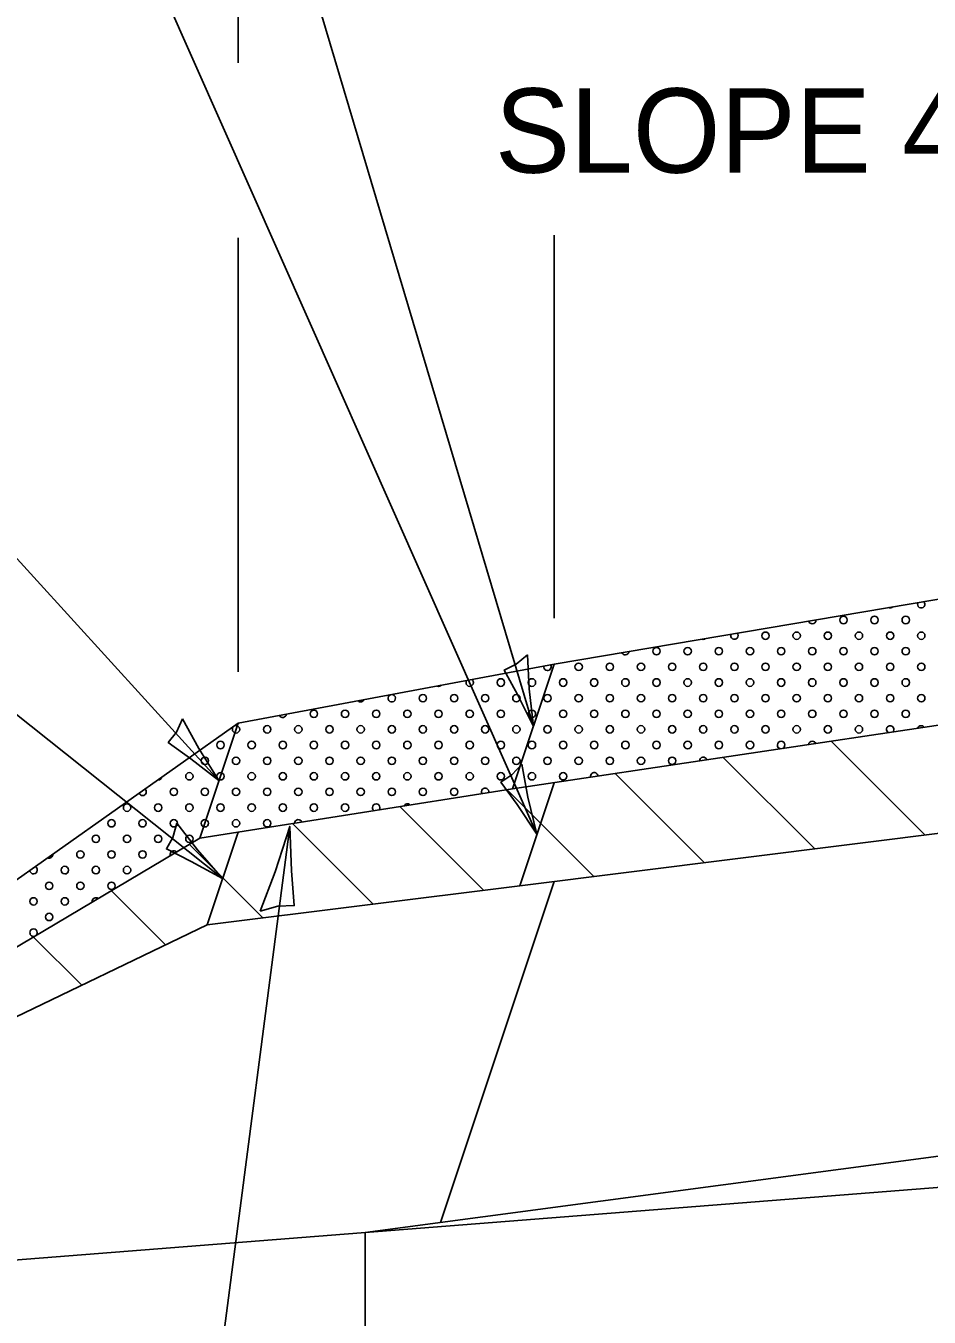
# Model space of a CAD drawing. Extents: x 99661 to 100380, y 100444 to 100925.
# Drawn here: x 99905.04 to 99937.18, y 100696.16 to 100742.1 of the extents above; entities that cross this region are included whole.
import ezdxf

# ---------------------------------------------------------------- set-up
doc = ezdxf.new("R2010")
doc.units = 0
for name, color, linetype in [('Level 23', 7, 'Continuous'), ('Level 27', 7, 'Continuous'), ('Level 46', 7, 'Continuous'), ('Level 54', 7, 'Continuous'), ('Level 55', 7, 'Continuous')]:
    doc.layers.add(name, color=color, linetype=linetype)

msp = doc.modelspace()

# ---------------------------------------------------------------- linework, layer by layer
at = {"layer": 'Level 23'}
for centre in [(99931.36, 100720.403), (99932.468, 100720.403), (99933.578, 100720.403), (99934.685, 100720.403), (99935.793, 100720.403), (99936.903, 100720.403), (99927.482, 100719.85), (99928.589, 100719.85), (99930.807, 100719.85), (99931.914, 100719.85), (99934.132, 100719.85), (99935.239, 100719.85), (99924.71, 100719.296), (99925.818, 100719.296), (99926.928, 100719.296), (99928.035, 100719.296), (99929.143, 100719.296), (99930.253, 100719.296), (99931.36, 100719.296), (99932.468, 100719.296), (99933.578, 100719.296), (99934.685, 100719.296), (99935.793, 100719.296), (99936.903, 100719.296), (99919.168, 100718.178), (99920.278, 100718.178), (99921.385, 100718.178), (99922.493, 100718.178), (99923.603, 100718.178), (99924.71, 100718.178), (99925.818, 100718.178), (99926.928, 100718.178), (99928.035, 100718.178), (99929.143, 100718.178), (99930.253, 100718.178), (99931.36, 100718.178), (99932.468, 100718.178), (99933.578, 100718.178), (99934.685, 100718.178), (99935.793, 100718.178), (99936.903, 100718.178), (99915.289, 100717.625), (99917.507, 100717.625), (99918.614, 100717.625), (99920.832, 100717.625), (99921.939, 100717.625), (99924.157, 100717.625), (99925.264, 100717.625), (99927.482, 100717.625), (99928.589, 100717.625), (99930.807, 100717.625), (99931.914, 100717.625), (99934.132, 100717.625), (99935.239, 100717.625), (99912.518, 100717.071), (99913.628, 100717.071), (99914.735, 100717.071), (99915.843, 100717.071), (99916.953, 100717.071), (99918.06, 100717.071), (99919.168, 100717.071), (99920.278, 100717.071), (99921.385, 100717.071), (99922.493, 100717.071), (99923.603, 100717.071), (99924.71, 100717.071), (99925.818, 100717.071), (99926.928, 100717.071), (99928.035, 100717.071), (99929.143, 100717.071), (99930.253, 100717.071), (99931.36, 100717.071), (99932.468, 100717.071), (99933.578, 100717.071), (99934.685, 100717.071), (99911.41, 100715.953), (99912.518, 100715.953), (99913.628, 100715.953), (99914.735, 100715.953), (99915.843, 100715.953), (99916.953, 100715.953), (99918.06, 100715.953), (99919.168, 100715.953), (99920.278, 100715.953), (99921.385, 100715.953), (99922.493, 100715.953), (99923.603, 100715.953), (99924.71, 100715.953), (99925.818, 100715.953), (99926.928, 100715.953), (99928.035, 100715.953), (99910.857, 100715.4), (99911.964, 100715.4), (99914.182, 100715.4), (99915.289, 100715.4), (99917.507, 100715.4), (99918.614, 100715.4), (99920.832, 100715.4), (99921.939, 100715.4), (99924.157, 100715.4), (99910.303, 100714.846), (99911.41, 100714.846), (99912.518, 100714.846), (99913.628, 100714.846), (99914.735, 100714.846), (99915.843, 100714.846), (99916.953, 100714.846), (99918.06, 100714.846), (99919.168, 100714.846), (99920.278, 100714.846), (99908.085, 100713.728), (99909.193, 100713.728), (99910.303, 100713.728), (99911.41, 100713.728), (99912.518, 100713.728), (99913.628, 100713.728), (99907.532, 100713.175), (99908.639, 100713.175), (99910.857, 100713.175), (99906.978, 100712.621), (99908.085, 100712.621), (99909.193, 100712.621), (99905.868, 100711.503), (99906.978, 100711.503), (99908.085, 100711.503), (99905.314, 100710.95), (99905.868, 100710.396)]:
    msp.add_circle(centre, 0.131, dxfattribs=at)
for centre, start, end in [((99935.793, 100721.521), 242.8532, 316.3565), ((99936.903, 100721.521), 151.9007, 47.3091), ((99933.022, 100720.957), 194.6961, 270), ((99933.024, 100720.957), 269.9419, 360), ((99933.024, 100720.967), 0, 0.3493), ((99934.132, 100720.967), 0, 180), ((99934.132, 100720.957), 180, 360), ((99935.239, 100720.967), 0, 180), ((99935.239, 100720.957), 180, 360), ((99936.347, 100720.967), 90, 180), ((99936.347, 100720.957), 180, 270), ((99936.349, 100720.967), 0, 89.9419), ((99936.349, 100720.957), 269.9419, 360), ((99930.253, 100720.403), 156.1009, 43.1088), ((99929.143, 100720.403), 249.0145, 310.1953), ((99929.697, 100719.85), 90, 270), ((99929.699, 100719.85), 270, 90), ((99933.022, 100719.85), 90, 270), ((99933.024, 100719.85), 270, 90), ((99936.347, 100719.85), 90, 270), ((99936.349, 100719.85), 270, 90), ((99926.372, 100719.85), 202.4601, 270), ((99926.374, 100719.85), 270, 356.8806), ((99923.603, 100719.296), 167.9517, 33.2589), ((99919.722, 100718.732), 247.4759, 270), ((99919.724, 100718.732), 269.9419, 314.0108), ((99920.832, 100718.742), 150.2752, 180), ((99920.832, 100718.732), 180, 360), ((99920.832, 100718.742), 0, 50.9353), ((99921.939, 100718.742), 0, 180), ((99921.939, 100718.732), 180, 360), ((99923.047, 100718.742), 90, 180), ((99923.047, 100718.732), 180, 270), ((99923.049, 100718.742), 0, 89.9419), ((99923.049, 100718.732), 269.9419, 360), ((99924.157, 100718.742), 0, 180), ((99924.157, 100718.732), 180, 360), ((99925.264, 100718.742), 0, 180), ((99925.264, 100718.732), 180, 360), ((99926.372, 100718.742), 90, 180), ((99926.372, 100718.732), 180, 270), ((99926.374, 100718.742), 0, 89.9419), ((99926.374, 100718.732), 269.9419, 360), ((99927.482, 100718.742), 0, 180), ((99927.482, 100718.732), 180, 360), ((99928.589, 100718.742), 0, 180), ((99928.589, 100718.732), 180, 360), ((99929.697, 100718.742), 90, 180), ((99929.697, 100718.732), 180, 270), ((99929.699, 100718.742), 0, 89.9419), ((99929.699, 100718.732), 269.9419, 360), ((99930.807, 100718.742), 0, 180), ((99930.807, 100718.732), 180, 360), ((99931.914, 100718.742), 0, 180), ((99931.914, 100718.732), 180, 360), ((99933.022, 100718.742), 90, 180), ((99933.022, 100718.732), 180, 270), ((99933.024, 100718.742), 0, 89.9419), ((99933.024, 100718.732), 269.9419, 360), ((99934.132, 100718.742), 0, 180), ((99934.132, 100718.732), 180, 360), ((99935.239, 100718.742), 0, 180), ((99935.239, 100718.732), 180, 360), ((99936.347, 100718.742), 90, 180), ((99936.347, 100718.732), 180, 270), ((99936.349, 100718.742), 0, 89.9419), ((99936.349, 100718.732), 269.9419, 360), ((99916.953, 100718.178), 225.5615, 335.6491), ((99918.06, 100718.178), 111.1978, 90.0128), ((99916.397, 100717.625), 90, 270), ((99916.399, 100717.625), 270, 90), ((99919.722, 100717.625), 90, 270), ((99919.724, 100717.625), 270, 90), ((99923.047, 100717.625), 90, 270), ((99923.049, 100717.625), 270, 90), ((99926.372, 100717.625), 90, 270), ((99926.374, 100717.625), 270, 90), ((99929.697, 100717.625), 90, 270), ((99929.699, 100717.625), 270, 90), ((99933.022, 100717.625), 90, 270), ((99933.024, 100717.625), 270, 90), ((99936.347, 100717.625), 90, 270), ((99936.349, 100717.625), 270, 90), ((99914.182, 100717.625), 208.7199, 352.4906), ((99935.793, 100717.071), 314.8534, 242.1925), ((99936.903, 100717.071), 35.2225, 161.8234), ((99911.964, 100716.517), 0, 180), ((99911.964, 100716.507), 180, 360), ((99913.072, 100716.517), 90, 180), ((99913.072, 100716.507), 180, 270), ((99913.074, 100716.517), 0, 89.9419), ((99913.074, 100716.507), 269.9419, 360), ((99914.182, 100716.517), 0, 180), ((99914.182, 100716.507), 180, 360), ((99915.289, 100716.517), 0, 180), ((99915.289, 100716.507), 180, 360), ((99916.397, 100716.517), 90, 180), ((99916.397, 100716.507), 180, 270), ((99916.399, 100716.517), 0, 89.9419), ((99916.399, 100716.507), 269.9419, 360), ((99917.507, 100716.517), 0, 180), ((99917.507, 100716.507), 180, 360), ((99918.614, 100716.517), 0, 180), ((99918.614, 100716.507), 180, 360), ((99919.722, 100716.517), 90, 180), ((99919.722, 100716.507), 180, 270), ((99919.724, 100716.517), 0, 89.9419), ((99919.724, 100716.507), 269.9419, 360), ((99920.832, 100716.517), 0, 180), ((99920.832, 100716.507), 180, 360), ((99921.939, 100716.517), 0, 180), ((99921.939, 100716.507), 180, 360), ((99923.047, 100716.517), 90, 180), ((99923.047, 100716.507), 180, 270), ((99923.049, 100716.517), 0, 89.9419), ((99923.049, 100716.507), 269.9419, 360), ((99924.157, 100716.517), 0, 180), ((99924.157, 100716.507), 180, 360), ((99925.264, 100716.517), 0, 180), ((99925.264, 100716.507), 180, 360), ((99926.372, 100716.517), 90, 180), ((99926.372, 100716.507), 180, 270), ((99926.374, 100716.517), 0, 89.9419), ((99926.374, 100716.507), 269.9419, 360), ((99927.482, 100716.517), 0, 180), ((99927.482, 100716.507), 180, 360), ((99928.589, 100716.517), 0, 180), ((99928.589, 100716.507), 180, 360), ((99929.697, 100716.517), 90, 180), ((99929.697, 100716.507), 180, 270), ((99929.699, 100716.517), 0, 89.9419), ((99929.699, 100716.507), 269.9419, 360), ((99930.807, 100716.517), 0, 180), ((99930.807, 100716.507), 180, 360), ((99931.914, 100716.517), 0, 180), ((99931.914, 100716.507), 180, 258.3863), ((99931.914, 100716.507), 298.6595, 360), ((99933.022, 100716.517), 90, 174.6546), ((99933.024, 100716.517), 22.4993, 89.9419), ((99929.143, 100715.953), 14.6412, 182.4046), ((99909.749, 100715.4), 270, 346.5623), ((99913.072, 100715.4), 90, 270), ((99913.074, 100715.4), 270, 90), ((99916.397, 100715.4), 90, 270), ((99916.399, 100715.4), 270, 90), ((99919.722, 100715.4), 90, 270), ((99919.724, 100715.4), 270, 90), ((99923.047, 100715.4), 90, 270), ((99923.049, 100715.4), 270, 90), ((99925.264, 100715.4), 2.7228, 194.3231), ((99909.193, 100714.846), 200.4774, 49.9987), ((99909.747, 100715.4), 264.5869, 270), ((99921.385, 100714.846), 347.821, 210.0121), ((99922.493, 100714.846), 79.3266, 117.7193), ((99908.639, 100714.292), 0, 180), ((99909.747, 100714.292), 90, 180), ((99909.749, 100714.292), 0, 89.9419), ((99910.857, 100714.292), 0, 180), ((99911.964, 100714.292), 0, 180), ((99913.072, 100714.292), 90, 180), ((99913.074, 100714.292), 0, 89.9419), ((99914.182, 100714.292), 0, 180), ((99915.289, 100714.292), 0, 180), ((99916.397, 100714.292), 90, 180), ((99916.399, 100714.292), 0, 89.9419), ((99917.507, 100714.292), 0, 180), ((99918.614, 100714.292), 41.4312, 156.4019), ((99908.639, 100714.282), 180, 360), ((99909.747, 100714.282), 180, 270), ((99909.749, 100714.282), 269.9419, 360), ((99910.857, 100714.282), 180, 360), ((99911.964, 100714.282), 180, 360), ((99913.072, 100714.282), 180, 270), ((99913.074, 100714.282), 269.9419, 360), ((99914.182, 100714.282), 180, 360), ((99915.289, 100714.282), 180, 360), ((99916.397, 100714.282), 180, 270), ((99916.399, 100714.282), 269.9419, 360), ((99917.507, 100714.282), 180, 233.2264), ((99917.507, 100714.282), 324.6068, 360), ((99914.735, 100713.728), 20.3801, 177.453), ((99909.747, 100713.175), 90, 270), ((99909.749, 100713.175), 270, 90), ((99905.868, 100712.621), 246.381, 4.0951), ((99910.303, 100712.621), 43.2167, 198.3156), ((99905.314, 100712.067), 0, 64.9548), ((99906.422, 100712.067), 90, 180), ((99906.424, 100712.067), 0, 89.9419), ((99907.532, 100712.067), 0, 180), ((99908.639, 100712.067), 0, 180), ((99905.314, 100712.057), 181.3798, 360), ((99906.422, 100712.057), 180, 270), ((99906.424, 100712.057), 269.9419, 360), ((99907.532, 100712.057), 180, 360), ((99908.639, 100712.057), 180, 360), ((99906.422, 100710.95), 90, 270), ((99906.424, 100710.95), 270, 90), ((99907.532, 100710.95), 51.6711, 189.8612), ((99905.314, 100709.842), 0, 180), ((99905.314, 100709.832), 180, 287.089), ((99905.314, 100709.832), 314.4434, 360)]:
    msp.add_arc(centre, 0.131, start, end, dxfattribs=at)
at = {"layer": 'Level 27'}
for p, q in [((99919.794, 100699.526), (99923.838, 100711.657)), ((99964.964, 100705.539), (99917.109, 100699.169)), ((99964.076, 100702.876), (99883.149, 100696.488)), ((99917.109, 100685.107), (99917.109, 100699.169))]:
    msp.add_line(p, q, dxfattribs=at)
at = {"layer": 'Level 46'}
for p, q in [((99968.838, 100727.006), (99923.838, 100719.391)), ((99967.052, 100721.649), (99922.358, 100714.951)), ((99923.838, 100719.391), (99912.588, 100717.285)), ((99922.358, 100714.951), (99923.838, 100719.391)), ((99883.149, 100696.488), (99912.588, 100717.285)), ((99911.228, 100713.204), (99912.588, 100717.285)), ((99967.29, 100717.089), (99922.615, 100711.505)), ((99922.358, 100714.951), (99911.228, 100713.204)), ((99922.615, 100711.505), (99923.838, 100715.172)), ((99883.149, 100696.488), (99911.228, 100713.204)), ((99911.488, 100710.114), (99912.589, 100713.418)), ((99922.615, 100711.505), (99911.488, 100710.114)), ((99911.488, 100710.114), (99883.149, 100696.488))]:
    msp.add_line(p, q, dxfattribs=at)
at = {"layer": 'Level 54'}
for p, q in [((99937.04, 100713.308), (99933.698, 100716.65)), ((99933.112, 100712.817), (99929.854, 100716.074)), ((99929.184, 100712.326), (99926.011, 100715.498)), ((99925.255, 100711.835), (99922.169, 100714.921)), ((99921.327, 100711.344), (99918.349, 100714.322)), ((99917.398, 100710.852), (99914.529, 100713.722)), ((99913.47, 100710.361), (99910.851, 100712.98)), ((99910.009, 100709.403), (99908.081, 100711.331)), ((99907.025, 100707.968), (99905.311, 100709.682))]:
    msp.add_line(p, q, dxfattribs=at)
at = {"layer": 'Level 55'}
for p, q in [((99923.098, 100717.171), (99910.28, 100760.266)), ((99923.227, 100713.339), (99906.429, 100751.163)), ((99912.588, 100740.79), (99912.588, 100748.918)), ((99911.908, 100715.245), (99887.671, 100741.869)), ((99923.838, 100721.024), (99923.838, 100734.652)), ((99912.588, 100719.121), (99912.588, 100734.557)), ((99912.038, 100711.766), (99885.619, 100732.766)), ((99914.427, 100713.618), (99910.147, 100680.68))]:
    msp.add_line(p, q, dxfattribs=at)
for points in [[(99922.887, 100719.716), (99922.484, 100719.384), (99922.065, 100719.177), (99922.534, 100718.307), (99923.098, 100717.171), (99922.95, 100718.518)], [(99910.612, 100717.445), (99910.394, 100716.971), (99910.106, 100716.603), (99910.906, 100716.023), (99911.908, 100715.245), (99911.19, 100716.394)], [(99922.69, 100715.835), (99922.334, 100715.454), (99921.945, 100715.196), (99922.521, 100714.393), (99923.227, 100713.339), (99922.907, 100714.656)], [(99910.407, 100713.731), (99910.268, 100713.228), (99910.042, 100712.818), (99910.925, 100712.374), (99912.038, 100711.766), (99911.145, 100712.785)], [(99913.376, 100710.604), (99914.004, 100710.779), (99914.588, 100710.802), (99914.494, 100712.034), (99914.427, 100713.618), (99913.911, 100712.004)]]:
    msp.add_lwpolyline(points, close=True, dxfattribs=at)

# ---------------------------------------------------------------- texts
msp.add_text('SLOPE 4.0%', height=3, dxfattribs=at).set_placement((99921.73, 100736.876))

doc.saveas('drawing.dxf')
